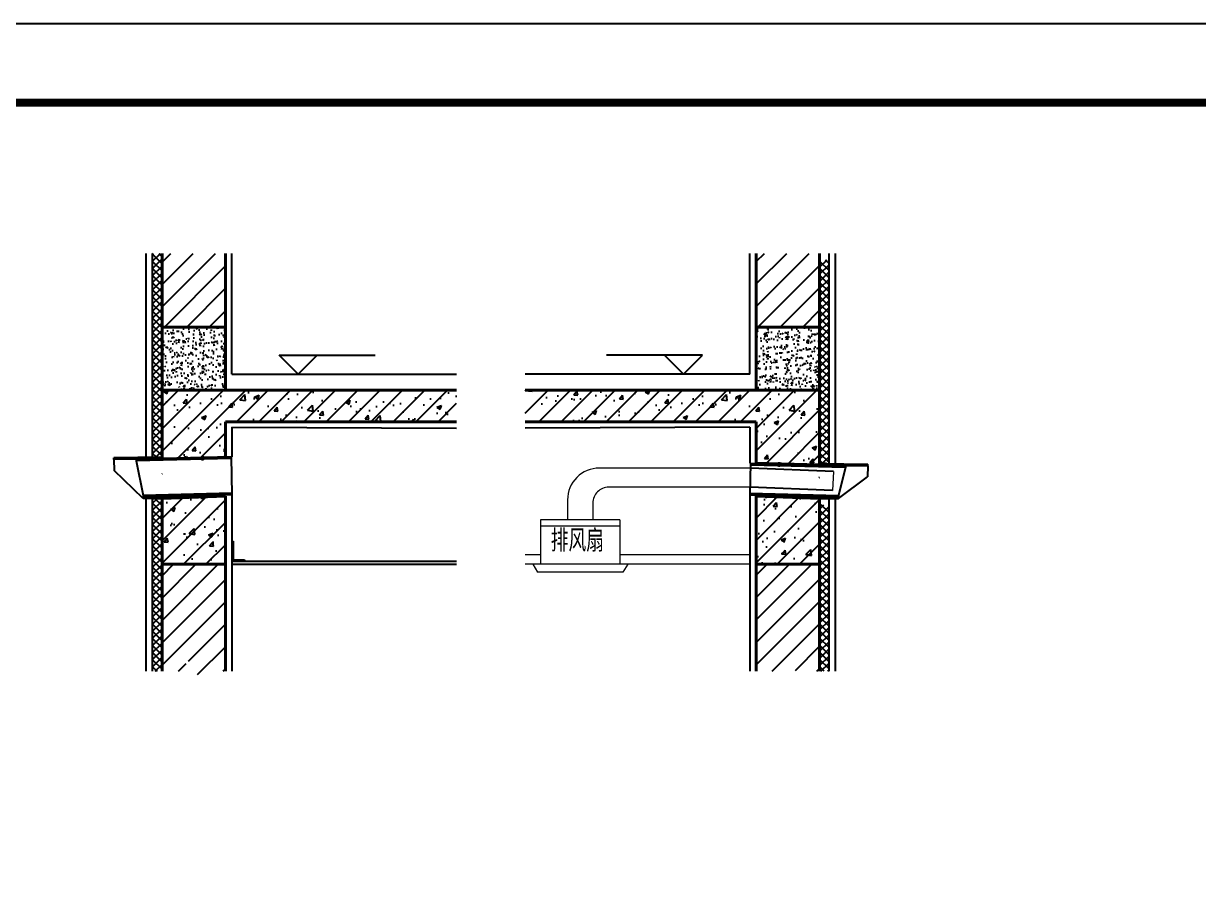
# Model space of a CAD drawing. Extents: x -518115 to 389031, y -209821 to 1628073.
# Drawn here: x 9628 to 13337, y 933867 to 936632 of the extents above; entities that cross this region are included whole.
import ezdxf

# ---------------------------------------------------------------- set-up
doc = ezdxf.new("R2010")
doc.units = 0
doc.header["$LTSCALE"] = 1000
doc.header["$MEASUREMENT"] = 0
doc.linetypes.add('CENTER', pattern=[50.8, 31.75, -6.35, 6.35, -6.35])
for name, color, linetype in [('3', 3, 'CENTER'), ('3-保温', 17, 'Continuous'), ('4', 4, 'Continuous'), ('7', 7, 'Continuous'), ('DIM_ELEV', 3, 'Continuous'), ('DIM_LEAD', 3, 'Continuous'), ('PUB_HACTH', 252, 'Continuous'), ('SURFACE', 6, 'Continuous'), ('text', 7, 'Continuous'), ('图框', 140, 'Continuous')]:
    doc.layers.add(name, color=color, linetype=linetype)
doc.layers.add('WALL', color=9, linetype='Continuous', lineweight=40)
doc.layers.add('填充', color=251, linetype='Continuous', lineweight=5)
doc.layers.add('yichutu', color=7, linetype='Continuous', true_color=0xffffff, plot=False)
doc.styles.add('HZTXT', font='COMPLEX', dxfattribs={"width": 0.7, "bigfont": 'HZTXT'})
pattern_1 = [(45, (132740.294, 948033.204), (-35.355353, 35.355353), [])]
pattern_2 = [(45, (134260.294, 948033.204), (-35.355353, 35.355353), [])]

# ---------------------------------------------------------------- blocks, each defined once
blk = doc.blocks.new('yct-841-594-84100-59399.9999999999-100-1000.0')
at = {"layer": 'yichutu', "color": 7, "true_color": 0xffffff}
blk.add_lwpolyline([(0, 0), (0, 59400), (84100, 59400), (84100, 0)], close=True, dxfattribs=at)
blk = doc.blocks.new('A$C72245D93')
at = {"layer": '图框'}
blk.add_lwpolyline([(0, 0), (21025, 0), (21025, -14850), (0, -14850)], close=True, dxfattribs=at)
blk.add_lwpolyline([(0, 0), (21025, 0), (21025, -14850), (0, -14850)], close=True, dxfattribs=at)
at = {"layer": '图框', "const_width": 25}
blk.add_lwpolyline([(20775, -14600), (20775, -250), (625, -250), (625, -14600)], close=True, dxfattribs=at)

msp = doc.modelspace()

# ---------------------------------------------------------------- hatches: boundary and pattern name
at = {"layer": '3-保温'}
h = msp.add_hatch(dxfattribs=at)
h.set_pattern_fill('ANSI37', color=256, scale=10)
h.set_pattern_definition([(45, (-2085036.076, 1332157.5), (-11.22532015, 11.22532015), []), (135, (-2085036.076, 1332157.5), (-11.22532015, -11.22532015), [])])
h.paths.add_polyline_path([(10065.4, 935133.2), (10035.4, 935132.9), (10035.4, 934587.3), (10065.4, 934587.3)])
h.paths.add_polyline_path([(10035.4, 935262.9), (10065.4, 935262.9), (10065.4, 935906.5), (10035.4, 935906.5)])
h = msp.add_hatch(dxfattribs=at)
h.set_pattern_fill('ANSI37', color=256, scale=10)
h.set_pattern_definition([(45, (-2083516.076, 1332137.5), (-11.22532015, 11.22532015), []), (135, (-2083516.076, 1332137.5), (-11.22532015, -11.22532015), [])])
h.paths.add_polyline_path([(12140.5, 935113.2), (12170.5, 935112.9), (12170.5, 934587.3), (12140.5, 934587.3)])
h.paths.add_polyline_path([(12170.5, 935242.9), (12140.5, 935242.9), (12140.5, 935886.5), (12170.5, 935886.5)])
at = {"layer": '4'}
for points in [[(10063.3, 935263.2), (10063.4, 935258.2), (10043.4, 935257.9), (10043.3, 935262.9)], [(12142.5, 935243.2), (12142.4, 935238.2), (12162.4, 935237.9), (12162.5, 935242.9)], [(10065.4, 935133.2), (10065.3, 935138.2), (10035.1, 935137.9), (10035.2, 935132.9)], [(12140.5, 935133.2), (12140.6, 935138.2), (12170.8, 935137.9), (12170.7, 935132.9)]]:
    msp.add_hatch(color=256, dxfattribs=at).paths.add_polyline_path(points)
at = {"layer": 'PUB_HACTH'}
h = msp.add_hatch(dxfattribs=at)
h.set_pattern_fill('普通砖', color=256, scale=20, style=0)
h.set_pattern_definition(pattern_1)
h.paths.add_polyline_path([(10065.4, 935675.1), (10265.4, 935675.1), (10265.4, 935906.5), (10065.4, 935906.5)])
h = msp.add_hatch(dxfattribs=at)
h.set_pattern_fill('普通砖', color=256, scale=20, style=0)
h.set_pattern_definition(pattern_2)
h.paths.add_polyline_path([(12140.5, 935675.1), (11940.5, 935675.1), (11940.5, 935906.5), (12140.5, 935906.5)])
at = {"layer": 'PUB_HACTH', "ltscale": 0.8}
h = msp.add_hatch(dxfattribs=at)
h.set_pattern_fill('AR-CONC', color=256, scale=25)
h.set_pattern_definition([(50, (-2070625.076, 1332157.5), (45.54616725, -3.9847714), [4.7625, -52.3875]), (355, (-2070625.076, 1332157.5), (-8.8107065, 47.7641607), [3.81, -41.91]), (100.451, (-2070621.28, 1332157.168), (36.7356254, 43.779172), [4.0475, -44.5225]), (46.1842, (-2070625.076, 1332170.2), (67.7697602, -10.510582), [7.14375, -78.58125]), (96.6356, (-2070619.43, 1332169.324), (59.3510586, 61.856389), [6.07125, -66.78375]), (351.184, (-2070625.076, 1332170.2), (59.3511515, 61.8562795), [5.715, -62.865]), (21, (-2070618.726, 1332167.025), (37.90371996, -25.5663796), [4.7625, -52.3875]), (326, (-2070618.726, 1332167.025), (15.4505071, 46.0469915), [3.81, -41.91]), (71.4514, (-2070615.567, 1332164.894), (53.3541227, 20.4807144), [4.0475, -44.5225]), (37.5, (-2070625.076, 1332157.5), (0.77215081, 21.13875972), [0, -41.402, 0, -42.545, 0, -42.06875]), (7.5, (-2070625.076, 1332157.5), (16.70491563, 25.0451437), [0, -24.257, 0, -40.4495, 0, -16.03375]), (327.5, (-2070639.236, 1332157.5), (33.89764879, -1.432186), [0, -15.875, 0, -49.53, 0, -65.7225]), (317.5, (-2070645.586, 1332157.5), (37.03229535, 6.35662276), [0, -20.6375, 0, -32.893, 0, -46.6725])])
h.paths.add_polyline_path([(10265.4, 935675.1), (10065.4, 935675.1), (10065.4, 935475.1), (10265.4, 935475.1)])
h = msp.add_hatch(dxfattribs=at)
h.set_pattern_fill('AR-CONC', color=256, scale=25)
h.set_pattern_definition([(50, (-2069105.076, 1332157.5), (45.54616725, -3.9847714), [4.7625, -52.3875]), (355, (-2069105.076, 1332157.5), (-8.8107065, 47.7641607), [3.81, -41.91]), (100.451, (-2069101.28, 1332157.168), (36.7356254, 43.779172), [4.0475, -44.5225]), (46.1842, (-2069105.076, 1332170.2), (67.7697602, -10.510582), [7.14375, -78.58125]), (96.6356, (-2069099.43, 1332169.324), (59.3510586, 61.856389), [6.07125, -66.78375]), (351.184, (-2069105.076, 1332170.2), (59.3511515, 61.8562795), [5.715, -62.865]), (21, (-2069098.726, 1332167.025), (37.90371996, -25.5663796), [4.7625, -52.3875]), (326, (-2069098.726, 1332167.025), (15.4505071, 46.0469915), [3.81, -41.91]), (71.4514, (-2069095.567, 1332164.894), (53.3541227, 20.4807144), [4.0475, -44.5225]), (37.5, (-2069105.076, 1332157.5), (0.77215081, 21.13875972), [0, -41.402, 0, -42.545, 0, -42.06875]), (7.5, (-2069105.076, 1332157.5), (16.70491563, 25.0451437), [0, -24.257, 0, -40.4495, 0, -16.03375]), (327.5, (-2069119.236, 1332157.5), (33.89764879, -1.432186), [0, -15.875, 0, -49.53, 0, -65.7225]), (317.5, (-2069125.586, 1332157.5), (37.03229535, 6.35662276), [0, -20.6375, 0, -32.893, 0, -46.6725])])
h.paths.add_polyline_path([(11940.5, 935675.1), (12140.5, 935675.1), (12140.5, 935475.1), (11940.5, 935475.1)])
at = {"layer": 'PUB_HACTH'}
h = msp.add_hatch(dxfattribs=at)
h.set_pattern_fill('钢筋混凝土', color=256, scale=20, style=0)
h.set_pattern_definition([(45, (125381.86, 947996.99), (-35.35534, 35.35534), []), (50, (125381.86, 947996.99), (143.45204, -12.55043), [15, -165]), (355, (125381.86, 947996.99), (-27.75027, 150.43843), [12, -132]), (100.4514, (125393.82, 947995.94), (115.70188, 137.88791), [12.74804, -140.22842]), (46.1842, (125381.86, 948036.99), (213.4482, -33.1038), [22.5, -247.5]), (96.6356, (125399.65, 948034.23), (186.93254, 194.82357), [19.12206, -210.3426]), (351.1842, (125381.86, 948037), (186.9324, 194.8237), [18, -198]), (21, (125401.86, 948026.99), (119.38141, -80.52378), [15, -165]), (326, (125401.86, 948026.99), (48.66307, 145.03), [12, -132]), (71.4514, (125411.81, 948020.28), (168.04453, 64.5061), [12.74804, -140.22842]), (37.5, (125381.86, 947996.99), (2.43197, 66.57877), [0, -130.4, 0, -134, 0, -132.5]), (7.5, (125381.86, 947996.99), (52.613907, 78.882342), [0, -76.4, 0, -127.4, 0, -50.5]), (327.5, (125337.26, 947996.99), (106.764487, -4.510974), [0, -50, 0, -156, 0, -207]), (317.5, (125317.26, 947996.99), (116.637234, 20.021), [0, -65, 0, -103.6, 0, -147])])
h.paths.add_polyline_path([(10068.8, 935165.1), (10065.4, 935230.1), (10065.4, 935165.1)], flags=16)
h.paths.add_polyline_path([(10265.3, 935140.1), (10066.7, 935133.3), (10065.4, 935040.1), (10065.4, 934925.1), (10265.4, 934925.1)])
h.paths.add_polyline_path([(10065.4, 935259), (10265.4, 935263.9), (10265.4, 935375.1), (10994.9, 935375.1), (10994.9, 935475.1), (10065.4, 935475.1)])
h = msp.add_hatch(dxfattribs=at)
h.set_pattern_fill('钢筋混凝土', color=256, scale=20, style=0)
h.set_pattern_definition([(45, (126901.86, 947996.99), (-35.35534, 35.35534), []), (50, (126901.86, 947996.99), (143.45204, -12.55043), [15, -165]), (355, (126901.86, 947996.99), (-27.75027, 150.43843), [12, -132]), (100.4514, (126913.82, 947995.94), (115.70188, 137.88791), [12.74804, -140.22842]), (46.1842, (126901.86, 948036.99), (213.4482, -33.1038), [22.5, -247.5]), (96.6356, (126919.65, 948034.23), (186.93254, 194.82357), [19.12206, -210.3426]), (351.1842, (126901.86, 948037), (186.9324, 194.8237), [18, -198]), (21, (126921.86, 948026.99), (119.38141, -80.52378), [15, -165]), (326, (126921.86, 948026.99), (48.66307, 145.03), [12, -132]), (71.4514, (126931.81, 948020.28), (168.04453, 64.5061), [12.74804, -140.22842]), (37.5, (126901.86, 947996.99), (2.43197, 66.57877), [0, -130.4, 0, -134, 0, -132.5]), (7.5, (126901.86, 947996.99), (52.613907, 78.882342), [0, -76.4, 0, -127.4, 0, -50.5]), (327.5, (126857.26, 947996.99), (106.764487, -4.510974), [0, -50, 0, -156, 0, -207]), (317.5, (126837.26, 947996.99), (116.637234, 20.021), [0, -65, 0, -103.6, 0, -147])])
h.paths.add_polyline_path([(12137, 935165.1), (12140.5, 935230.1), (12140.5, 935165.1)])
h.paths.add_polyline_path([(11940.5, 935140.1), (12139.2, 935133.3), (12140.5, 935040.1), (12140.5, 934925.1), (11940.5, 934925.1)])
h.paths.add_polyline_path([(12140.2, 935243.2), (11940, 935243.9), (11940.5, 935375.1), (11210.9, 935375.1), (11210.9, 935475.1), (12140.5, 935475.1)])
h = msp.add_hatch(dxfattribs=at)
h.set_pattern_fill('普通砖', color=256, scale=20, style=0)
h.set_pattern_definition(pattern_1)
h.paths.add_polyline_path([(10265.4, 934587.3), (10199.2, 934587.3), (10199.2, 934545.2), (10141.5, 934629.4), (10141.5, 934587.3), (10065.4, 934587.3), (10065.4, 934925.1), (10265.4, 934925.1)])
h = msp.add_hatch(dxfattribs=at)
h.set_pattern_fill('普通砖', color=256, scale=20, style=0)
h.set_pattern_definition(pattern_2)
h.paths.add_polyline_path([(11940.5, 934587.3), (12006.7, 934587.3), (12006.7, 934545.2), (12064.4, 934629.4), (12064.4, 934587.3), (12140.5, 934587.3), (12140.5, 934925.1), (11940.5, 934925.1)])

# ---------------------------------------------------------------- linework, layer by layer
at = {"layer": '3'}
for p, q in [((10045.4, 935132.9), (10045.3, 935137.9)), ((12160.5, 935132.9), (12160.6, 935137.9))]:
    msp.add_line(p, q, dxfattribs=at)
at = {"layer": '4'}
for p, q in [((10063.3, 935263.2), (9912.9, 935260.9)), ((9913, 935255.9), (9912.9, 935260.9)), ((10063.4, 935258.2), (9913, 935255.9)), ((12142.4, 935238.2), (12292.9, 935235.9)), ((12142.5, 935243.2), (12293, 935240.9)), ((12292.9, 935235.9), (12293, 935240.9)), ((10005.3, 935137.3), (10005.4, 935132.3)), ((10065.4, 935133.2), (10005.4, 935132.3)), ((12140.5, 935133.2), (12200.5, 935132.3)), ((12200.6, 935137.3), (12200.5, 935132.3))]:
    msp.add_line(p, q, dxfattribs=at)
for points in [[(10063.3, 935263.2), (10063.4, 935258.2), (10043.4, 935257.9), (10043.3, 935262.9)], [(12142.5, 935243.2), (12142.4, 935238.2), (12162.4, 935237.9), (12162.5, 935242.9)], [(10065.4, 935133.2), (10065.3, 935138.2), (10034.9, 935138.1), (10035.4, 935132.8)], [(12140.5, 935133.2), (12140.6, 935138.2), (12170.9, 935138.1), (12170.5, 935132.8)]]:
    msp.add_lwpolyline(points, close=True, dxfattribs=at)
at = {"layer": '7'}
for p, q in [((9913, 935255.9), (9913.5, 935220.9)), ((10283.4, 935264.3), (9983.4, 935257)), ((9983.4, 935257), (9983.5, 935252)), ((10283.4, 935259.3), (9983.5, 935252)), ((9983.5, 935252), (10005.2, 935142.3)), ((10283.4, 935264.3), (10285.2, 935144.5)), ((10005.4, 935132.3), (9913.5, 935220.9)), ((11922.5, 935244.3), (11920.6, 935144.5)), ((11922.4, 935239.3), (12222.3, 935232)), ((11922.5, 935244.3), (12222.4, 935237)), ((12222.3, 935232), (12200.6, 935142.3)), ((12222.4, 935237), (12222.3, 935232)), ((12292.9, 935235.9), (12292.4, 935200.9)), ((12200.5, 935132.3), (12292.4, 935200.9)), ((10285.1, 935149.5), (10005.2, 935142.3)), ((10005.2, 935142.3), (10005.3, 935137.3)), ((10285.2, 935144.5), (10005.3, 935137.3)), ((11920.6, 935144.5), (12200.6, 935137.3)), ((11920.7, 935149.5), (12200.6, 935142.3)), ((12200.6, 935142.3), (12200.6, 935137.3)), ((10285.4, 934998.1), (10289.4, 934998.1)), ((10289.4, 934998.1), (10289.4, 934939.1)), ((10285.4, 934935.1), (10325.4, 934935.1)), ((10285.4, 934925.1), (10994.9, 934925.1)), ((10289.4, 934939.1), (10325.4, 934939.1)), ((10325.4, 934939.1), (10325.4, 934935.1)), ((10325.4, 934935.1), (10994.9, 934935.1))]:
    msp.add_line(p, q, dxfattribs=at)
at = {"layer": 'DIM_ELEV'}
for p, q in [((10494.9, 935525.1), (10434.9, 935585.1)), ((10434.9, 935585.1), (10737.9, 935585.1)), ((10494.9, 935525.1), (10554.9, 935585.1)), ((11770.9, 935585.1), (11468, 935585.1)), ((11710.9, 935525.1), (11650.9, 935585.1)), ((11710.9, 935525.1), (11770.9, 935585.1)), ((10373.9, 935525.1), (10554.9, 935525.1)), ((11831.9, 935525.1), (11650.9, 935525.1))]:
    msp.add_line(p, q, dxfattribs=at)
at = {"layer": 'DIM_LEAD', "const_width": 8}
for points in [[(10191, 935256.6, 1), (10194.4, 935263.8, 1)], [(12014.9, 935236.6, -1), (12011.4, 935243.8, -1)]]:
    msp.add_lwpolyline(points, format="xyb", close=True, dxfattribs=at)
at = {"layer": 'PUB_HACTH', "ltscale": 0.8}
for points in [[(12184.7, 935218), (11922.2, 935228.6)], [(12181.5, 935158.1), (11921.1, 935168.5)]]:
    msp.add_lwpolyline(points, dxfattribs=at)
at = {"layer": 'SURFACE'}
for p, q in [((10015.4, 935262.9), (10015.4, 935906.5)), ((10035.4, 935262.9), (10035.4, 935906.5)), ((10285.4, 935525.1), (10285.4, 935906.5)), ((11920.5, 935525.1), (11920.5, 935906.5)), ((12170.5, 935242.9), (12170.5, 935906.5)), ((12190.5, 935242.9), (12190.5, 935906.5)), ((10285.4, 935525.1), (10994.9, 935525.1)), ((11920.5, 935525.1), (11210.9, 935525.1)), ((10285.4, 935357.8), (10994.9, 935355.1)), ((10285.4, 935357.8), (10285.4, 935264.4)), ((11920.5, 935357.8), (11210.9, 935355.1)), ((11920.5, 935357.8), (11920.5, 935244.4)), ((10285.4, 935144.6), (10285.4, 934587.3)), ((11920.5, 935144.6), (11920.5, 934587.3)), ((10015.4, 934587.3), (10015.4, 935132.9)), ((10035.4, 934587.3), (10035.4, 935132.9)), ((12170.5, 934587.3), (12170.5, 935132.9)), ((12190.5, 934587.3), (12190.5, 935132.9))]:
    msp.add_line(p, q, dxfattribs=at)
for points in [[(10283.4, 935264.3), (10285.4, 935264.4)], [(11922.5, 935244.3), (11920.5, 935244.4)]]:
    msp.add_lwpolyline(points, dxfattribs=at)
at = {"layer": 'WALL', "color": 2}
for p, q in [((10065.4, 935475.1), (10065.4, 935906.5)), ((10265.4, 935475.1), (10265.4, 935906.5)), ((11940.5, 935475.1), (11940.5, 935906.5)), ((12140.5, 935475.1), (12140.5, 935906.5)), ((10065.4, 935475.1), (10065.4, 935259)), ((10065.4, 935475.1), (10994.9, 935475.1)), ((12140.5, 935475.1), (11210.9, 935475.1)), ((12140.5, 935475.1), (12140.5, 935239)), ((10265.4, 935375.1), (10994.9, 935375.1)), ((11940.5, 935375.1), (11210.9, 935375.1)), ((11940.5, 935243.9), (12140.5, 935239)), ((10065.4, 935133.2), (10265.4, 935140.1)), ((10265.4, 935140.1), (10265.4, 934587.3)), ((11940.5, 935140.1), (11940.5, 934587.3)), ((12140.5, 935133.2), (11940.5, 935140.1)), ((10065.4, 935133.2), (10065.4, 934587.3)), ((12140.5, 935133.2), (12140.5, 934587.3)), ((10065.4, 934925.1), (10265.4, 934925.1)), ((12140.5, 934925.1), (11940.5, 934925.1))]:
    msp.add_line(p, q, dxfattribs=at)
for points in [[(10065.4, 935673.4), (10265.4, 935673.4)], [(12140.5, 935673.4), (11940.5, 935673.4)], [(10265.4, 935375.1), (10265.4, 935263.9)], [(11940.5, 935375.1), (11940.5, 935243.9)]]:
    msp.add_lwpolyline(points, dxfattribs=at)
at = {"layer": '填充'}
for p, q in [((12184.7, 935218), (12181.5, 935158.1)), ((11260.1, 935065.1), (11260.1, 934925.1)), ((11510.1, 935065.1), (11260.1, 935065.1)), ((11510.1, 935065.1), (11510.1, 935045.1)), ((11510.1, 935045.1), (11260.1, 935045.1)), ((11510.1, 935045.1), (11510.1, 934925.1)), ((11260.1, 934955.1), (11210.9, 934955.1)), ((11920.5, 934955.1), (11510.1, 934955.1)), ((11920.5, 934925.1), (11210.9, 934925.1)), ((11235.1, 934925.1), (11250.1, 934900.1)), ((11535.1, 934925.1), (11520.1, 934900.1)), ((11520.1, 934900.1), (11250.1, 934900.1))]:
    msp.add_line(p, q, dxfattribs=at)
for points in [[(11922.2, 935228.6), (11445.1, 935228.6, 0.414214), (11345.1, 935128.6), (11345.1, 935065.1)], [(11932.3, 935168.5), (11475.1, 935168.5, 0.414214), (11425.1, 935118.5), (11425.1, 935065.1)]]:
    msp.add_lwpolyline(points, format="xyb", dxfattribs=at)

# ---------------------------------------------------------------- block references
msp.add_blockref('A$C72245D93', (-985.9, 936632.1))
at = {"layer": 'yichutu', "xscale": 0.25, "yscale": 0.25, "zscale": 0.25}
msp.add_blockref('yct-841-594-84100-59399.9999999999-100-1000.0', (-985.9, 921782.1), dxfattribs=at)

# ---------------------------------------------------------------- texts
at = {"layer": 'text', "style": 'HZTXT', "width": 0.8}
msp.add_text('排风扇', height=70, dxfattribs=at).set_placement((11291.9, 934965))

doc.saveas('drawing.dxf')
